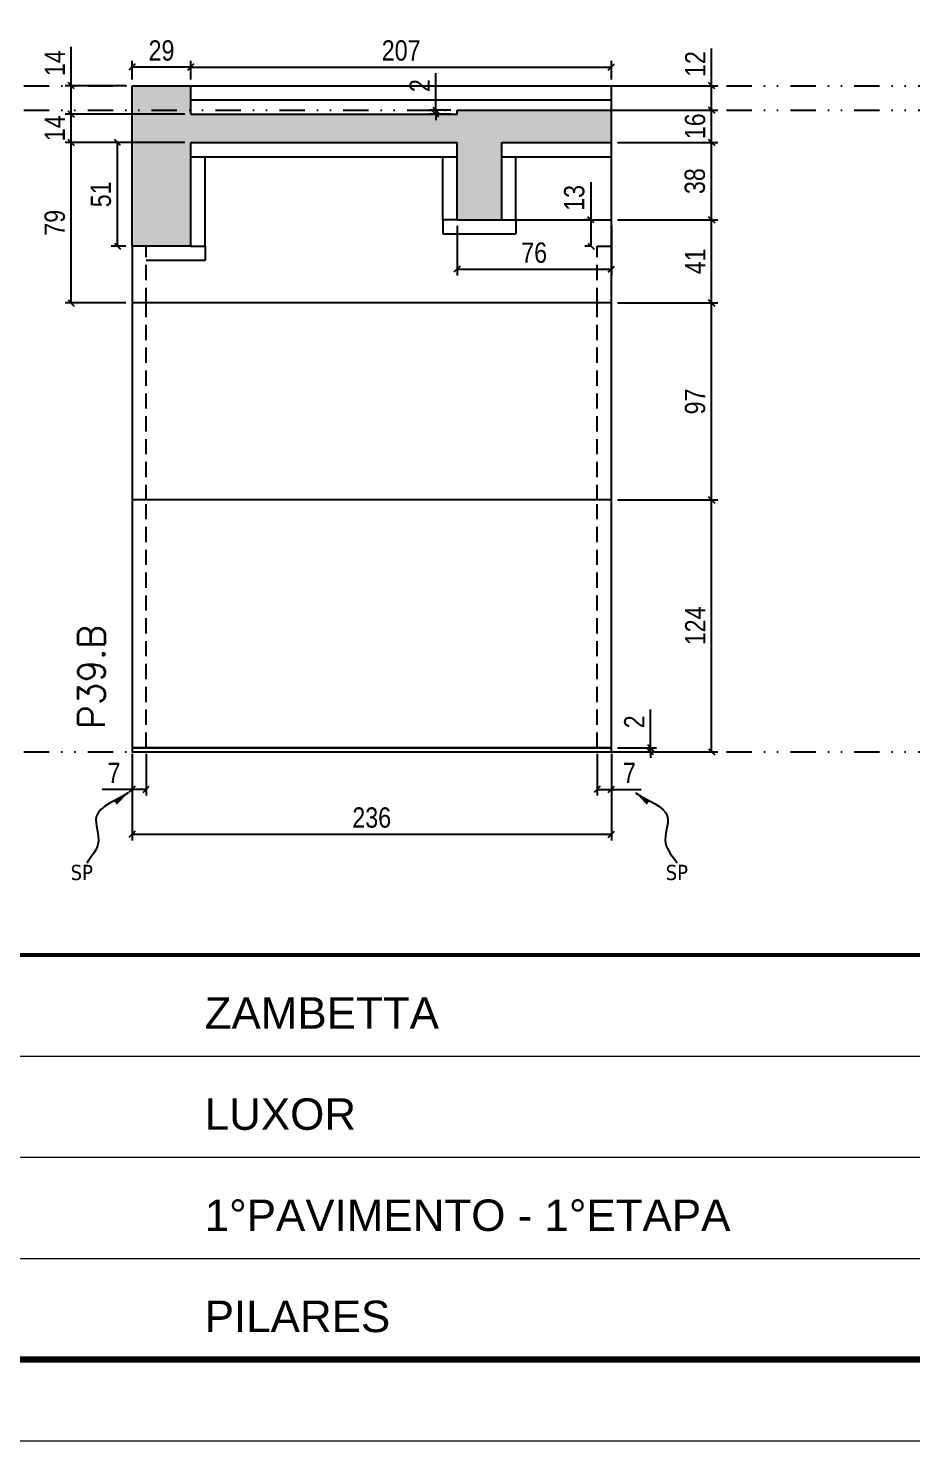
# Model space of a CAD drawing. Extents: x 14400 to 24104, y -21631 to 6985.
# Drawn here: x 16610 to 17045, y -4402 to -3707 of the extents above; entities that cross this region are included whole.
import ezdxf

# ---------------------------------------------------------------- set-up
doc = ezdxf.new("R2010")
doc.units = 0
for name, pattern in [('CONTINUO', [0]), ('DASHED', [0.75, 0.5, -0.25]), ('DIVIDE2', [0.625, 0.25, -0.125, 0, -0.125, 0, -0.125]), ('HIDDEN', [0.375, 0.25, -0.125])]:
    doc.linetypes.add(name, pattern=pattern)
for name, color, linetype in [('COTA', 241, 'Continuous'), ('Nível', 160, 'Continuous'), ('Painéis', 200, 'Continuous'), ('SARR_2.2x7', 40, 'Continuous'), ('texto', 7, 'Continuous')]:
    doc.layers.add(name, color=color, linetype=linetype)
for name, color, linetype, lineweight in [('Folhas', 255, 'Continuous', 9), ('SARRAFO DE PRESSAO', 251, 'DASHED', 9), ('Texto Seção', 7, 'Continuous', 15)]:
    doc.layers.add(name, color=color, linetype=linetype, lineweight=lineweight)
doc.styles.add('ARIAL', font='arial.ttf')
doc.styles.add('COTA TECNICA', font='techl___.ttf', dxfattribs={"height": 10})
doc.styles.add('COTA TECNICA-50', font='techl___.ttf', dxfattribs={"height": 10})
doc.styles.add('REGUA-120', font='ROMANS.shx', dxfattribs={"height": 15})
doc.styles.get("Standard").update_dxf_attribs({"font": 'arial.ttf'})
doc.dimstyles.new('COTA PAINEL-50', dxfattribs={"dimtxt": 10, "dimasz": 3, "dimexe": 3, "dimexo": 3, "dimgap": 3, "dimtad": 1, "dimdec": 1, "dimzin": 12, "dimdsep": 46, "dimtxsty": 'COTA TECNICA-50', "dimblk1": 'OBLIQUE', "dimblk2": 'OBLIQUE', "dimsah": 1, "dimcen": 0.9, "dimclrd": 4, "dimclre": 4, "dimclrt": 240, "dimadec": 1, "dimazin": 3, "dimtfac": 1, "dimtdec": 1, "dimtmove": 0, "dimatfit": 3, "dimfxl": 1, "dimtolj": 1, "dimtzin": 12, "dimarcsym": 0})
doc.dimstyles.new('PAINEL', dxfattribs={"dimtxt": 10, "dimasz": 3, "dimexe": 3, "dimexo": 3, "dimgap": 3, "dimtad": 1, "dimdec": 1, "dimzin": 12, "dimdsep": 46, "dimtxsty": 'COTA TECNICA', "dimblk1": 'OBLIQUE', "dimblk2": 'OBLIQUE', "dimsah": 1, "dimcen": 0.9, "dimclrd": 4, "dimclre": 4, "dimclrt": 240, "dimadec": 1, "dimazin": 3, "dimtfac": 1, "dimtdec": 1, "dimtmove": 0, "dimatfit": 3, "dimfxl": 1, "dimtolj": 1, "dimtzin": 12, "dimarcsym": 0})
doc.dimstyles.get("Standard").update_dxf_attribs({"dimtxt": 0.18, "dimasz": 0.18, "dimexe": 0.18, "dimexo": 0.0625, "dimgap": 0.09, "dimtad": 0, "dimtih": 1, "dimtoh": 1, "dimdec": 4, "dimzin": 0, "dimdsep": 46, "dimtxsty": 'Standard', "dimcen": 0.09, "dimadec": 0, "dimazin": 0, "dimtfac": 1, "dimtdec": 4, "dimtofl": 0, "dimtmove": 0, "dimatfit": 3, "dimfxl": 1, "dimtolj": 1, "dimtzin": 0, "dimarcsym": 0})

# ---------------------------------------------------------------- blocks, each defined once
blk = doc.blocks.new('9999999999')
at = {"color": 30, "linetype": 'CONTINUO'}
for p, q in [((98564.56, 34379.64), (99583.98, 34379.64)), ((98564.56, 34329.83), (99487.98, 34329.83)), ((98564.56, 34280.02), (99487.98, 34280.02))]:
    blk.add_line(p, q, dxfattribs=at)
at = {"color": 30, "linetype": 'CONTINUO', "const_width": 2}
blk.add_lwpolyline([(99583.98, 34230.21), (99583.98, 34414.45, 0.414214), (99568.98, 34429.45), (98228.98, 34429.45, 0.414214), (98213.98, 34414.45), (98213.98, 34245.21, 0.414214), (98228.98, 34230.21), (99583.98, 34230.21)], format="xyb", dxfattribs=at)
at = {"layer": 'Folhas'}
blk.add_lwpolyline([(98138.98, 34190.21), (99623.98, 34190.21), (99623.98, 35240.21), (98138.98, 35240.21)], close=True, dxfattribs=at)
at = {"layer": 'Folhas', "color": 30, "const_width": 3}
blk.add_lwpolyline([(98213.98, 34230.21), (99583.98, 34230.21), (99583.98, 35200.21), (98213.98, 35200.21)], close=True, dxfattribs=at)
at = {"color": 7, "linetype": 'Continuous', "ltscale": 5, "style": 'ARIAL'}
for s, height, p in [('ZAMBETTA', 15.483, (98837.68, 34393.13)), ('LUXOR', 15.483, (98837.68, 34343.32)), ('1°PAVIMENTO - 1°ETAPA', 15.4829, (98837.68, 34293.51)), ('PILARES', 15.483, (98837.68, 34243.7))]:
    blk.add_text(s, height=height, dxfattribs=at).set_placement(p)
blk = doc.blocks.new('_Oblique')
at = {"color": 0, "linetype": 'ByBlock', "lineweight": -2}
blk.add_line((-0.5, -0.5), (0.5, 0.5), dxfattribs=at)
blk = doc.blocks.new('*D1965')
at = {"layer": 'COTA', "color": 4, "lineweight": -2, "transparency": 16777216}
for p, q in [((16661.39, -4064.17), (16661.39, -4106.84)), ((16897.39, -4064.17), (16897.39, -4106.84)), ((16897.39, -4103.84), (16661.39, -4103.84))]:
    blk.add_line(p, q, dxfattribs=at)
at = {"layer": 'Defpoints', "color": 0, "transparency": 16777216}
for p in [(16661.39, -4061.17), (16897.39, -4061.17), (16661.39, -4103.84)]:
    blk.add_point(p, dxfattribs=at)
at = {"layer": 'COTA', "color": 4, "lineweight": -2, "transparency": 16777216, "xscale": 3, "yscale": 3, "zscale": 3, "rotation": 180}
blk.add_blockref('_Oblique', (16661.39, -4103.84), dxfattribs=at)
at = {"layer": 'COTA', "color": 4, "lineweight": -2, "transparency": 16777216, "xscale": 3, "yscale": 3, "zscale": 3}
blk.add_blockref('_Oblique', (16897.39, -4103.84), dxfattribs=at)
at = {"layer": 'COTA', "color": 240, "transparency": 16777216, "insert": (16779.39, -4095.62), "char_height": 10, "attachment_point": 5, "style": 'COTA TECNICA'}
blk.add_mtext('\\A1;236', dxfattribs=at)
blk = doc.blocks.new('*D1966')
at = {"layer": 'COTA', "color": 4, "lineweight": -2, "transparency": 16777216}
for p, q in [((16890.39, -4064.17), (16890.39, -4084.68)), ((16897.39, -4066.17), (16897.39, -4084.68)), ((16890.39, -4081.68), (16897.39, -4081.68)), ((16897.39, -4081.68), (16912.12, -4081.68))]:
    blk.add_line(p, q, dxfattribs=at)
at = {"layer": 'Defpoints', "color": 0, "transparency": 16777216}
for p in [(16890.39, -4061.17), (16897.39, -4063.17), (16897.39, -4081.68)]:
    blk.add_point(p, dxfattribs=at)
at = {"layer": 'COTA', "color": 4, "lineweight": -2, "transparency": 16777216, "xscale": 3, "yscale": 3, "zscale": 3, "rotation": 180}
blk.add_blockref('_Oblique', (16890.39, -4081.68), dxfattribs=at)
at = {"layer": 'COTA', "color": 4, "lineweight": -2, "transparency": 16777216, "xscale": 3, "yscale": 3, "zscale": 3}
blk.add_blockref('_Oblique', (16897.39, -4081.68), dxfattribs=at)
at = {"layer": 'COTA', "color": 240, "transparency": 16777216, "insert": (16906.26, -4073.6), "char_height": 10, "attachment_point": 5, "style": 'COTA TECNICA-50'}
blk.add_mtext('\\A1;7', dxfattribs=at)
blk = doc.blocks.new('*D1967')
at = {"layer": 'COTA', "color": 4, "lineweight": -2, "transparency": 16777216}
for p, q in [((16661.39, -4066.17), (16661.39, -4084.68)), ((16668.39, -4064.17), (16668.39, -4084.68)), ((16661.39, -4081.68), (16646.66, -4081.68)), ((16668.39, -4081.68), (16661.39, -4081.68))]:
    blk.add_line(p, q, dxfattribs=at)
at = {"layer": 'Defpoints', "color": 0, "transparency": 16777216}
for p in [(16668.39, -4061.17), (16661.39, -4063.17), (16661.39, -4081.68)]:
    blk.add_point(p, dxfattribs=at)
at = {"layer": 'COTA', "color": 4, "lineweight": -2, "transparency": 16777216, "xscale": 3, "yscale": 3, "zscale": 3, "rotation": 180}
blk.add_blockref('_Oblique', (16661.39, -4081.68), dxfattribs=at)
at = {"layer": 'COTA', "color": 4, "lineweight": -2, "transparency": 16777216, "xscale": 3, "yscale": 3, "zscale": 3}
blk.add_blockref('_Oblique', (16668.39, -4081.68), dxfattribs=at)
at = {"layer": 'COTA', "color": 240, "transparency": 16777216, "insert": (16652.53, -4073.6), "char_height": 10, "attachment_point": 5, "style": 'COTA TECNICA-50'}
blk.add_mtext('\\A1;7', dxfattribs=at)
blk = doc.blocks.new('*D1991')
at = {"layer": 'COTA', "color": 4, "linetype": 'ByBlock', "lineweight": -2, "transparency": 16777216}
for p, q in [((16900.39, -3939.17), (16949.76, -3939.17)), ((16946.76, -4063.17), (16946.76, -3939.17)), ((16900.39, -4063.17), (16949.76, -4063.17))]:
    blk.add_line(p, q, dxfattribs=at)
at = {"layer": 'Defpoints', "color": 0, "linetype": 'ByBlock', "transparency": 16777216}
for p in [(16897.39, -3939.17), (16946.76, -3939.17), (16897.39, -4063.17)]:
    blk.add_point(p, dxfattribs=at)
at = {"layer": 'COTA', "color": 4, "linetype": 'ByBlock', "lineweight": -2, "transparency": 16777216, "xscale": 3, "yscale": 3, "zscale": 3}
for p, rotation in [((16946.76, -3939.17), 90), ((16946.76, -4063.17), 270)]:
    blk.add_blockref('_Oblique', p, dxfattribs=dict(at, rotation=rotation))
at = {"layer": 'COTA', "color": 240, "linetype": 'ByBlock', "transparency": 16777216, "insert": (16938.69, -4001.17), "char_height": 10, "attachment_point": 5, "rotation": 90, "style": 'COTA TECNICA'}
blk.add_mtext('\\A1;124', dxfattribs=at)
blk = doc.blocks.new('*D1968')
at = {"layer": 'COTA', "color": 4, "lineweight": -2, "transparency": 16777216}
for p, q in [((16916.65, -4061.17), (16916.65, -4042.36)), ((16900.39, -4061.17), (16919.65, -4061.17)), ((16916.65, -4063.17), (16916.65, -4061.17)), ((16900.39, -4063.17), (16919.65, -4063.17)), ((16916.65, -4063.17), (16916.65, -4066.17))]:
    blk.add_line(p, q, dxfattribs=at)
at = {"layer": 'Defpoints', "color": 0, "transparency": 16777216}
for p in [(16897.39, -4061.17), (16897.39, -4063.17), (16916.65, -4063.17)]:
    blk.add_point(p, dxfattribs=at)
at = {"layer": 'COTA', "color": 4, "lineweight": -2, "transparency": 16777216, "xscale": 3, "yscale": 3, "zscale": 3}
for p, rotation in [((16916.65, -4061.17), 270), ((16916.65, -4063.17), 90)]:
    blk.add_blockref('_Oblique', p, dxfattribs=dict(at, rotation=rotation))
at = {"layer": 'COTA', "color": 240, "transparency": 16777216, "insert": (16908.65, -4048.42), "char_height": 10, "attachment_point": 5, "rotation": 90, "style": 'COTA TECNICA-50'}
blk.add_mtext('\\A1;2', dxfattribs=at)
blk = doc.blocks.new('*D1992')
at = {"layer": 'COTA', "color": 4, "linetype": 'ByBlock', "lineweight": -2, "transparency": 16777216}
for p, q in [((16900.39, -3939.17), (16949.76, -3939.17)), ((16946.76, -4063.17), (16946.76, -3939.17)), ((16900.39, -4063.17), (16949.76, -4063.17))]:
    blk.add_line(p, q, dxfattribs=at)
at = {"layer": 'Defpoints', "color": 0, "linetype": 'ByBlock', "transparency": 16777216}
for p in [(16897.39, -3939.17), (16946.76, -3939.17), (16897.39, -4063.17)]:
    blk.add_point(p, dxfattribs=at)
at = {"layer": 'COTA', "color": 4, "linetype": 'ByBlock', "lineweight": -2, "transparency": 16777216, "xscale": 3, "yscale": 3, "zscale": 3}
for p, rotation in [((16946.76, -3939.17), 90), ((16946.76, -4063.17), 270)]:
    blk.add_blockref('_Oblique', p, dxfattribs=dict(at, rotation=rotation))
at = {"layer": 'COTA', "color": 240, "linetype": 'ByBlock', "transparency": 16777216, "insert": (16938.69, -4001.17), "char_height": 10, "attachment_point": 5, "rotation": 90, "style": 'COTA TECNICA'}
blk.add_mtext('\\A1;124', dxfattribs=at)
blk = doc.blocks.new('*D1993')
at = {"layer": 'COTA', "color": 4, "lineweight": -2, "transparency": 16777216}
for p, q in [((16900.39, -3842.17), (16949.76, -3842.17)), ((16946.76, -3939.17), (16946.76, -3842.17)), ((16900.39, -3939.17), (16949.76, -3939.17))]:
    blk.add_line(p, q, dxfattribs=at)
at = {"layer": 'Defpoints', "color": 0, "transparency": 16777216}
for p in [(16897.39, -3842.17), (16946.76, -3842.17), (16897.39, -3939.17)]:
    blk.add_point(p, dxfattribs=at)
at = {"layer": 'COTA', "color": 4, "lineweight": -2, "transparency": 16777216, "xscale": 3, "yscale": 3, "zscale": 3}
for p, rotation in [((16946.76, -3842.17), 90), ((16946.76, -3939.17), 270)]:
    blk.add_blockref('_Oblique', p, dxfattribs=dict(at, rotation=rotation))
at = {"layer": 'COTA', "color": 240, "transparency": 16777216, "insert": (16938.66, -3890.67), "char_height": 10, "attachment_point": 5, "rotation": 90, "style": 'COTA TECNICA'}
blk.add_mtext('\\A1;97', dxfattribs=at)
blk = doc.blocks.new('*D1994')
at = {"layer": 'COTA', "color": 4, "lineweight": -2, "transparency": 16777216}
for p, q in [((16821.39, -3804.17), (16821.39, -3828.56)), ((16897.39, -3804.17), (16897.39, -3828.56)), ((16821.39, -3825.56), (16897.39, -3825.56))]:
    blk.add_line(p, q, dxfattribs=at)
at = {"layer": 'Defpoints', "color": 0, "transparency": 16777216}
for p in [(16821.39, -3801.17), (16897.39, -3801.17), (16897.39, -3825.56)]:
    blk.add_point(p, dxfattribs=at)
at = {"layer": 'COTA', "color": 4, "lineweight": -2, "transparency": 16777216, "xscale": 3, "yscale": 3, "zscale": 3, "rotation": 180}
blk.add_blockref('_Oblique', (16821.39, -3825.56), dxfattribs=at)
at = {"layer": 'COTA', "color": 4, "lineweight": -2, "transparency": 16777216, "xscale": 3, "yscale": 3, "zscale": 3}
blk.add_blockref('_Oblique', (16897.39, -3825.56), dxfattribs=at)
at = {"layer": 'COTA', "color": 240, "transparency": 16777216, "insert": (16859.39, -3817.46), "char_height": 10, "attachment_point": 5, "style": 'COTA TECNICA'}
blk.add_mtext('\\A1;76', dxfattribs=at)
blk = doc.blocks.new('*D1995')
at = {"layer": 'COTA', "color": 4, "lineweight": -2, "transparency": 16777216}
for p, q in [((16661.39, -3732.17), (16661.39, -3722.98)), ((16690.39, -3725.98), (16661.39, -3725.98)), ((16690.39, -3732.17), (16690.39, -3722.98))]:
    blk.add_line(p, q, dxfattribs=at)
at = {"layer": 'Defpoints', "color": 0, "transparency": 16777216}
for p in [(16661.39, -3725.98), (16661.39, -3735.17), (16690.39, -3735.17)]:
    blk.add_point(p, dxfattribs=at)
at = {"layer": 'COTA', "color": 4, "lineweight": -2, "transparency": 16777216, "xscale": 3, "yscale": 3, "zscale": 3, "rotation": 180}
blk.add_blockref('_Oblique', (16661.39, -3725.98), dxfattribs=at)
at = {"layer": 'COTA', "color": 4, "lineweight": -2, "transparency": 16777216, "xscale": 3, "yscale": 3, "zscale": 3}
blk.add_blockref('_Oblique', (16690.39, -3725.98), dxfattribs=at)
at = {"layer": 'COTA', "color": 240, "transparency": 16777216, "insert": (16675.89, -3717.89), "char_height": 10, "attachment_point": 5, "style": 'COTA TECNICA'}
blk.add_mtext('\\A1;29', dxfattribs=at)
blk = doc.blocks.new('*D1996')
at = {"layer": 'COTA', "color": 4, "lineweight": -2, "transparency": 16777216}
for p, q in [((16690.39, -3732.17), (16690.39, -3722.98)), ((16690.39, -3725.98), (16897.39, -3725.98)), ((16897.39, -3732.17), (16897.39, -3722.98))]:
    blk.add_line(p, q, dxfattribs=at)
at = {"layer": 'Defpoints', "color": 0, "transparency": 16777216}
for p in [(16897.39, -3725.98), (16690.39, -3735.17), (16897.39, -3735.17)]:
    blk.add_point(p, dxfattribs=at)
at = {"layer": 'COTA', "color": 4, "lineweight": -2, "transparency": 16777216, "xscale": 3, "yscale": 3, "zscale": 3, "rotation": 180}
blk.add_blockref('_Oblique', (16690.39, -3725.98), dxfattribs=at)
at = {"layer": 'COTA', "color": 4, "lineweight": -2, "transparency": 16777216, "xscale": 3, "yscale": 3, "zscale": 3}
blk.add_blockref('_Oblique', (16897.39, -3725.98), dxfattribs=at)
at = {"layer": 'COTA', "color": 240, "transparency": 16777216, "insert": (16793.89, -3717.88), "char_height": 10, "attachment_point": 5, "style": 'COTA TECNICA'}
blk.add_mtext('\\A1;207', dxfattribs=at)
blk = doc.blocks.new('*D1997')
at = {"layer": 'COTA', "color": 4, "lineweight": -2, "transparency": 16777216}
for p, q in [((16900.39, -3747.17), (16949.76, -3747.17)), ((16946.76, -3763.17), (16946.76, -3747.17)), ((16900.39, -3763.17), (16949.76, -3763.17))]:
    blk.add_line(p, q, dxfattribs=at)
at = {"layer": 'Defpoints', "color": 0, "transparency": 16777216}
for p in [(16897.39, -3747.17), (16946.76, -3747.17), (16897.39, -3763.17)]:
    blk.add_point(p, dxfattribs=at)
at = {"layer": 'COTA', "color": 4, "lineweight": -2, "transparency": 16777216, "xscale": 3, "yscale": 3, "zscale": 3}
for p, rotation in [((16946.76, -3747.17), 90), ((16946.76, -3763.17), 270)]:
    blk.add_blockref('_Oblique', p, dxfattribs=dict(at, rotation=rotation))
at = {"layer": 'COTA', "color": 240, "transparency": 16777216, "insert": (16938.66, -3755.17), "char_height": 10, "attachment_point": 5, "rotation": 90, "style": 'COTA TECNICA'}
blk.add_mtext('\\A1;16', dxfattribs=at)
blk = doc.blocks.new('*D1998')
at = {"layer": 'COTA', "color": 4, "lineweight": -2, "transparency": 16777216}
for p, q in [((16900.39, -3763.17), (16949.76, -3763.17)), ((16946.76, -3801.17), (16946.76, -3763.17)), ((16900.39, -3801.17), (16949.76, -3801.17))]:
    blk.add_line(p, q, dxfattribs=at)
at = {"layer": 'Defpoints', "color": 0, "transparency": 16777216}
for p in [(16897.39, -3763.17), (16946.76, -3763.17), (16897.39, -3801.17)]:
    blk.add_point(p, dxfattribs=at)
at = {"layer": 'COTA', "color": 4, "lineweight": -2, "transparency": 16777216, "xscale": 3, "yscale": 3, "zscale": 3}
for p, rotation in [((16946.76, -3763.17), 90), ((16946.76, -3801.17), 270)]:
    blk.add_blockref('_Oblique', p, dxfattribs=dict(at, rotation=rotation))
at = {"layer": 'COTA', "color": 240, "transparency": 16777216, "insert": (16938.52, -3782.17), "char_height": 10, "attachment_point": 5, "rotation": 90, "style": 'COTA TECNICA'}
blk.add_mtext('\\A1;38', dxfattribs=at)
blk = doc.blocks.new('*D1999')
at = {"layer": 'COTA', "color": 4, "lineweight": -2, "transparency": 16777216}
for p, q in [((16946.76, -3735.17), (16946.76, -3716.85)), ((16900.39, -3735.17), (16949.76, -3735.17)), ((16946.76, -3747.17), (16946.76, -3735.17)), ((16900.39, -3747.17), (16949.76, -3747.17))]:
    blk.add_line(p, q, dxfattribs=at)
at = {"layer": 'Defpoints', "color": 0, "transparency": 16777216}
for p in [(16897.39, -3735.17), (16946.76, -3735.17), (16897.39, -3747.17)]:
    blk.add_point(p, dxfattribs=at)
at = {"layer": 'COTA', "color": 4, "lineweight": -2, "transparency": 16777216, "xscale": 3, "yscale": 3, "zscale": 3}
for p, rotation in [((16946.76, -3735.17), 90), ((16946.76, -3747.17), 270)]:
    blk.add_blockref('_Oblique', p, dxfattribs=dict(at, rotation=rotation))
at = {"layer": 'COTA', "color": 240, "transparency": 16777216, "insert": (16938.7, -3724.51), "char_height": 10, "attachment_point": 5, "rotation": 90, "style": 'COTA TECNICA'}
blk.add_mtext('\\A1;12', dxfattribs=at)
blk = doc.blocks.new('*D2000')
at = {"layer": 'COTA', "color": 4, "lineweight": -2, "transparency": 16777216}
for p, q in [((16810.99, -3747.17), (16810.99, -3729.05)), ((16818.39, -3747.17), (16807.99, -3747.17)), ((16810.99, -3749.17), (16810.99, -3747.17)), ((16818.39, -3749.17), (16807.99, -3749.17)), ((16810.99, -3749.17), (16810.99, -3752.17))]:
    blk.add_line(p, q, dxfattribs=at)
at = {"layer": 'Defpoints', "color": 0, "transparency": 16777216}
for p in [(16810.99, -3747.17), (16821.39, -3747.17), (16821.39, -3749.17)]:
    blk.add_point(p, dxfattribs=at)
at = {"layer": 'COTA', "color": 4, "lineweight": -2, "transparency": 16777216, "xscale": 3, "yscale": 3, "zscale": 3}
for p, rotation in [((16810.99, -3747.17), 270), ((16810.99, -3749.17), 90)]:
    blk.add_blockref('_Oblique', p, dxfattribs=dict(at, rotation=rotation))
at = {"layer": 'COTA', "color": 240, "transparency": 16777216, "insert": (16802.99, -3735.11), "char_height": 10, "attachment_point": 5, "rotation": 90, "style": 'COTA TECNICA'}
blk.add_mtext('\\A1;2', dxfattribs=at)
blk = doc.blocks.new('*D2590')
at = {"layer": 'COTA', "color": 4, "lineweight": -2, "transparency": 16777216}
for p, q in [((16900.39, -3801.17), (16949.76, -3801.17)), ((16946.76, -3842.17), (16946.76, -3801.17)), ((16900.39, -3842.17), (16949.76, -3842.17))]:
    blk.add_line(p, q, dxfattribs=at)
at = {"layer": 'Defpoints', "color": 0, "transparency": 16777216}
for p in [(16897.39, -3801.17), (16946.76, -3801.17), (16897.39, -3842.17)]:
    blk.add_point(p, dxfattribs=at)
at = {"layer": 'COTA', "color": 4, "lineweight": -2, "transparency": 16777216, "xscale": 3, "yscale": 3, "zscale": 3}
for p, rotation in [((16946.76, -3801.17), 90), ((16946.76, -3842.17), 270)]:
    blk.add_blockref('_Oblique', p, dxfattribs=dict(at, rotation=rotation))
at = {"layer": 'COTA', "color": 240, "transparency": 16777216, "insert": (16938.69, -3821.67), "char_height": 10, "attachment_point": 5, "rotation": 90, "style": 'COTA TECNICA'}
blk.add_mtext('\\A1;41', dxfattribs=at)
blk = doc.blocks.new('*D2591')
at = {"layer": 'COTA', "color": 4, "lineweight": -2, "transparency": 16777216}
for p, q in [((16687.39, -3763.17), (16651.18, -3763.17)), ((16654.18, -3814.17), (16654.18, -3763.17)), ((16658.39, -3814.17), (16651.18, -3814.17))]:
    blk.add_line(p, q, dxfattribs=at)
at = {"layer": 'Defpoints', "color": 0, "transparency": 16777216}
for p in [(16654.18, -3763.17), (16690.39, -3763.17), (16661.39, -3814.17)]:
    blk.add_point(p, dxfattribs=at)
at = {"layer": 'COTA', "color": 4, "lineweight": -2, "transparency": 16777216, "xscale": 3, "yscale": 3, "zscale": 3}
for p, rotation in [((16654.18, -3763.17), 90), ((16654.18, -3814.17), 270)]:
    blk.add_blockref('_Oblique', p, dxfattribs=dict(at, rotation=rotation))
at = {"layer": 'COTA', "color": 240, "transparency": 16777216, "insert": (16646.07, -3788.67), "char_height": 10, "attachment_point": 5, "rotation": 90, "style": 'COTA TECNICA'}
blk.add_mtext('\\A1;51', dxfattribs=at)
blk = doc.blocks.new('*D2592')
at = {"layer": 'COTA', "color": 4, "lineweight": -2, "transparency": 16777216}
for p, q in [((16687.39, -3749.17), (16628.47, -3749.17)), ((16631.47, -3763.17), (16631.47, -3749.17)), ((16687.39, -3763.17), (16628.47, -3763.17))]:
    blk.add_line(p, q, dxfattribs=at)
at = {"layer": 'Defpoints', "color": 0, "transparency": 16777216}
for p in [(16631.47, -3749.17), (16690.39, -3749.17), (16690.39, -3763.17)]:
    blk.add_point(p, dxfattribs=at)
at = {"layer": 'COTA', "color": 4, "lineweight": -2, "transparency": 16777216, "xscale": 3, "yscale": 3, "zscale": 3}
for p, rotation in [((16631.47, -3749.17), 90), ((16631.47, -3763.17), 270)]:
    blk.add_blockref('_Oblique', p, dxfattribs=dict(at, rotation=rotation))
at = {"layer": 'COTA', "color": 240, "transparency": 16777216, "insert": (16623.39, -3756.17), "char_height": 10, "attachment_point": 5, "rotation": 90, "style": 'COTA TECNICA'}
blk.add_mtext('\\A1;14', dxfattribs=at)
blk = doc.blocks.new('*D2593')
at = {"layer": 'COTA', "color": 4, "lineweight": -2, "transparency": 16777216}
for p, q in [((16631.47, -3735.17), (16631.47, -3716.05)), ((16658.39, -3735.17), (16628.47, -3735.17)), ((16631.47, -3749.17), (16631.47, -3735.17)), ((16687.39, -3749.17), (16628.47, -3749.17))]:
    blk.add_line(p, q, dxfattribs=at)
at = {"layer": 'Defpoints', "color": 0, "transparency": 16777216}
for p in [(16631.47, -3735.17), (16661.39, -3735.17), (16690.39, -3749.17)]:
    blk.add_point(p, dxfattribs=at)
at = {"layer": 'COTA', "color": 4, "lineweight": -2, "transparency": 16777216, "xscale": 3, "yscale": 3, "zscale": 3}
for p, rotation in [((16631.47, -3735.17), 90), ((16631.47, -3749.17), 270)]:
    blk.add_blockref('_Oblique', p, dxfattribs=dict(at, rotation=rotation))
at = {"layer": 'COTA', "color": 240, "transparency": 16777216, "insert": (16623.39, -3724.11), "char_height": 10, "attachment_point": 5, "rotation": 90, "style": 'COTA TECNICA'}
blk.add_mtext('\\A1;14', dxfattribs=at)
blk = doc.blocks.new('*D2594')
at = {"layer": 'COTA', "color": 4, "lineweight": -2, "transparency": 16777216}
for p, q in [((16887.37, -3801.17), (16887.37, -3782.65)), ((16887.39, -3801.17), (16884.37, -3801.17)), ((16887.37, -3814.17), (16887.37, -3801.17)), ((16887.39, -3814.17), (16884.37, -3814.17))]:
    blk.add_line(p, q, dxfattribs=at)
at = {"layer": 'Defpoints', "color": 0, "transparency": 16777216}
for p in [(16887.37, -3801.17), (16890.39, -3801.17), (16890.39, -3814.17)]:
    blk.add_point(p, dxfattribs=at)
at = {"layer": 'COTA', "color": 4, "lineweight": -2, "transparency": 16777216, "xscale": 3, "yscale": 3, "zscale": 3}
for p, rotation in [((16887.37, -3801.17), 90), ((16887.37, -3814.17), 270)]:
    blk.add_blockref('_Oblique', p, dxfattribs=dict(at, rotation=rotation))
at = {"layer": 'COTA', "color": 240, "transparency": 16777216, "insert": (16879.15, -3790.41), "char_height": 10, "attachment_point": 5, "rotation": 90, "style": 'COTA TECNICA'}
blk.add_mtext('\\A1;13', dxfattribs=at)
blk = doc.blocks.new('*D2595')
at = {"layer": 'COTA', "color": 4, "lineweight": -2, "transparency": 16777216}
for p, q in [((16687.39, -3763.17), (16628.47, -3763.17)), ((16631.47, -3842.17), (16631.47, -3763.17)), ((16658.39, -3842.17), (16628.47, -3842.17))]:
    blk.add_line(p, q, dxfattribs=at)
at = {"layer": 'Defpoints', "color": 0, "transparency": 16777216}
for p in [(16631.47, -3763.17), (16690.39, -3763.17), (16661.39, -3842.17)]:
    blk.add_point(p, dxfattribs=at)
at = {"layer": 'COTA', "color": 4, "lineweight": -2, "transparency": 16777216, "xscale": 3, "yscale": 3, "zscale": 3}
for p, rotation in [((16631.47, -3763.17), 90), ((16631.47, -3842.17), 270)]:
    blk.add_blockref('_Oblique', p, dxfattribs=dict(at, rotation=rotation))
at = {"layer": 'COTA', "color": 240, "transparency": 16777216, "insert": (16623.36, -3802.67), "char_height": 10, "attachment_point": 5, "rotation": 90, "style": 'COTA TECNICA'}
blk.add_mtext('\\A1;79', dxfattribs=at)

msp = doc.modelspace()

# ---------------------------------------------------------------- hatches: boundary and pattern name
at = {"layer": 'COTA'}
h = msp.add_hatch(dxfattribs=at)
h.set_pattern_fill('AR-CONC', color=256, scale=0.03)
h.set_pattern_definition([(50, (-3183.5, -8040.0258), (5.4655401, -0.4781726), [0.5715, -6.2865]), (355, (-3183.5, -8040.026), (-1.0573026, 5.7317054), [0.4572, -5.0292175]), (100.451445, (-3183.0445, -8040.0656), (4.4082374, 5.2535326), [0.4857003, -5.3427073]), (46.1842, (-3183.5, -8038.502), (8.1323712, -1.2612698), [0.85725, -9.42975]), (96.635558, (-3182.822, -8038.607), (7.122124, 7.4227837), [0.7285507, -8.0140682]), (351.18415, (-3183.5, -8038.502), (7.122124, 7.4227837), [0.685799, -7.543792]), (21, (-3182.738, -8038.8828), (4.5484317, -3.0679559), [0.5715, -6.2865]), (326, (-3182.738, -8038.883), (1.8540609, 5.525639), [0.4572, -5.0292]), (71.451445, (-3182.359, -8039.1384), (6.4024926, 2.457683), [0.4857003, -5.3426981]), (37.5, (-3183.5, -8040.0258), (0.0926581, 2.53665117), [0, -4.96824, 0, -5.1054, 0, -5.04825]), (7.5, (-3183.5, -8040.0258), (2.00458988, 3.00541724), [0, -2.91084, 0, -4.85394, 0, -1.92405]), (327.5, (-3185.1993, -8040.0258), (4.06771786, -0.17186232), [0, -1.905, 0, -5.9436, 0, -7.8867]), (317.5, (-3185.9613, -8040.0258), (4.44387544, 0.76279473), [0, -2.4765, 0, -3.94716, 0, -5.6007])])
h.paths.add_polyline_path([(16661.39, -3747.17), (16690.39, -3747.17), (16690.39, -3749.17), (16821.39, -3749.17), (16821.39, -3747.17), (16897.39, -3747.17), (16897.39, -3763.17), (16843.39, -3763.17), (16843.39, -3801.17), (16821.39, -3801.17), (16821.39, -3763.17), (16690.39, -3763.17), (16690.39, -3814.17), (16661.39, -3814.17)])
h.paths.add_polyline_path([(16661.39, -3735.17), (16690.39, -3735.17), (16690.39, -3747.17), (16661.39, -3747.17)])

# ---------------------------------------------------------------- linework, layer by layer
for p, q in [((16661.39, -3814.17), (16661.39, -3735.17)), ((16661.39, -3735.17), (16690.39, -3735.17)), ((16897.39, -3763.17), (16897.39, -3747.17)), ((16821.39, -3801.17), (16814.39, -3801.17)), ((16814.39, -3801.17), (16814.39, -3808.17)), ((16850.39, -3801.17), (16850.39, -3808.17)), ((16690.39, -3814.17), (16697.39, -3814.17)), ((16697.39, -3814.17), (16697.39, -3821.17)), ((16890.39, -3814.17), (16897.39, -3814.17))]:
    msp.add_line(p, q, dxfattribs=at)
at = {"layer": 'Nível', "color": 4, "linetype": 'DIVIDE2', "ltscale": 50}
for p, q in [((16073.47, -3735.17), (17443.47, -3735.17)), ((16073.47, -3747.17), (17443.47, -3747.17)), ((16073.47, -4063.17), (17443.47, -4063.17)), ((16073.47, -4063.17), (17443.47, -4063.17))]:
    msp.add_line(p, q, dxfattribs=at)
at = {"layer": 'Painéis'}
for p, q in [((16690.39, -3735.17), (16897.39, -3735.17)), ((16690.39, -3749.17), (16690.39, -3735.17)), ((16897.39, -3747.17), (16897.39, -3735.17)), ((16821.39, -3749.17), (16821.39, -3747.17)), ((16821.39, -3747.17), (16897.39, -3747.17)), ((16690.39, -3749.17), (16821.39, -3749.17)), ((16690.39, -3763.17), (16821.39, -3763.17)), ((16690.39, -3814.17), (16690.39, -3763.17)), ((16821.39, -3801.17), (16821.39, -3763.17)), ((16843.39, -3801.17), (16843.39, -3763.17)), ((16843.39, -3763.17), (16897.39, -3763.17)), ((16897.39, -4061.17), (16897.39, -3763.17)), ((16821.39, -3801.17), (16897.39, -3801.17)), ((16661.39, -3814.17), (16661.39, -4061.17)), ((16690.39, -3814.17), (16661.39, -3814.17)), ((16897.39, -3842.17), (16661.39, -3842.17)), ((16897.39, -3939.17), (16661.39, -3939.17)), ((16661.39, -4061.17), (16897.39, -4061.17))]:
    msp.add_line(p, q, dxfattribs=at)
msp.add_lwpolyline([(16897.39, -4061.17), (16661.39, -4061.17), (16661.39, -4063.17), (16897.39, -4063.17)], close=True, dxfattribs=at)
at = {"layer": 'SARR_2.2x7'}
for p, q in [((16690.39, -3742.17), (16897.39, -3742.17)), ((16690.39, -3770.17), (16821.39, -3770.17)), ((16697.39, -3814.17), (16697.39, -3770.17)), ((16814.39, -3801.17), (16814.39, -3770.17)), ((16843.39, -3770.17), (16897.39, -3770.17)), ((16850.39, -3801.17), (16850.39, -3770.17)), ((16814.39, -3808.17), (16850.39, -3808.17)), ((16697.39, -3821.17), (16668.39, -3821.17))]:
    msp.add_line(p, q, dxfattribs=at)
at = {"layer": 'SARR_2.2x7', "linetype": 'HIDDEN', "ltscale": 30}
for p, q in [((16668.39, -3842.17), (16668.39, -3814.17)), ((16890.39, -3842.17), (16890.39, -3814.17)), ((16668.39, -3939.17), (16668.39, -3842.17)), ((16890.39, -3939.17), (16890.39, -3842.17)), ((16668.39, -4061.17), (16668.39, -3939.17)), ((16890.39, -4061.17), (16890.39, -3939.17))]:
    msp.add_line(p, q, dxfattribs=at)

# ---------------------------------------------------------------- block references
at = {"layer": 'SARRAFO DE PRESSAO', "color": 6, "linetype": 'ByBlock'}
msp.add_blockref('9999999999', (-82140.51, -38592.65), dxfattribs=at)

# ---------------------------------------------------------------- texts
at = {"layer": 'texto', "color": 0, "char_height": 7.5, "attachment_point": 5}
for insert in [(16636.62, -4122.66), (16929.64, -4122.66)]:
    msp.add_mtext('{\\fTahoma|b0|i0|c0|p34;\\C4;SP}', dxfattribs=dict(at, insert=insert))
at = {"layer": 'Texto Seção', "insert": (16647.92, -4051.91), "char_height": 13, "width": 285.3299, "attachment_point": 7, "rotation": 90, "style": 'REGUA-120'}
msp.add_mtext('\\pt26;P39.B', dxfattribs=at)

# ---------------------------------------------------------------- dimensions: what is measured, and where the dimension line sits
at = {"layer": 'COTA'}
for base, p1, p2, angle, dimstyle, picture, middle in [((16661.39, -3725.98), (16690.39, -3735.17), (16661.39, -3735.17), 0, 'PAINEL', '*D1995', (16675.89, -3717.89)), ((16897.39, -3725.98), (16690.39, -3735.17), (16897.39, -3735.17), 0, 'PAINEL', '*D1996', (16793.89, -3717.88)), ((16631.47, -3735.17), (16690.39, -3749.17), (16661.39, -3735.17), 90, 'PAINEL', '*D2593', (16623.39, -3724.11)), ((16946.76, -3735.17), (16897.39, -3747.17), (16897.39, -3735.17), 90, 'PAINEL', '*D1999', (16938.7, -3724.51)), ((16810.99, -3747.17), (16821.39, -3749.17), (16821.39, -3747.17), 90, 'PAINEL', '*D2000', (16802.99, -3735.11)), ((16631.47, -3763.17), (16661.39, -3842.17), (16690.39, -3763.17), 90, 'PAINEL', '*D2595', (16623.36, -3802.67)), ((16654.18, -3763.17), (16661.39, -3814.17), (16690.39, -3763.17), 90, 'PAINEL', '*D2591', (16646.07, -3788.67)), ((16946.76, -3763.17), (16897.39, -3801.17), (16897.39, -3763.17), 90, 'PAINEL', '*D1998', (16938.52, -3782.17)), ((16887.37, -3801.17), (16890.39, -3814.17), (16890.39, -3801.17), 90, 'PAINEL', '*D2594', (16879.15, -3790.41)), ((16897.39, -3825.56), (16821.39, -3801.17), (16897.39, -3801.17), 0, 'PAINEL', '*D1994', (16859.39, -3817.46)), ((16946.76, -3801.17), (16897.39, -3842.17), (16897.39, -3801.17), 90, 'PAINEL', '*D2590', (16938.69, -3821.67)), ((16946.76, -3842.17), (16897.39, -3939.17), (16897.39, -3842.17), 90, 'PAINEL', '*D1993', (16938.66, -3890.67)), ((16661.39, -4081.68), (16668.39, -4061.17), (16661.39, -4063.17), 180, 'COTA PAINEL-50', '*D1967', (16652.53, -4073.6))]:
    dim = msp.add_linear_dim(base=base, p1=p1, p2=p2, angle=angle, dimstyle=dimstyle, dxfattribs=at)
    dim.commit()
    dim.dimension.update_dxf_attribs({"geometry": picture, "text_midpoint": middle})
dim = msp.add_linear_dim(base=(16631.47, -3749.17), p1=(16690.39, -3763.17), p2=(16690.39, -3749.17), angle=90, dimstyle='PAINEL', override={"dimtmove": 1}, dxfattribs=at)
dim.commit()
dim.dimension.update_dxf_attribs({"geometry": '*D2592', "text_midpoint": (16631.47, -3756.17), "dimtype": 160})
for base, p1, p2, dimstyle, picture, middle in [((16946.76, -3747.17), (16897.39, -3763.17), (16897.39, -3747.17), 'PAINEL', '*D1997', (16946.76, -3755.17)), ((16916.65, -4063.17), (16897.39, -4061.17), (16897.39, -4063.17), 'COTA PAINEL-50', '*D1968', (16916.65, -4048.42))]:
    dim = msp.add_linear_dim(base=base, p1=p1, p2=p2, angle=90, dimstyle=dimstyle, dxfattribs=at)
    dim.commit()
    dim.dimension.update_dxf_attribs({"geometry": picture, "text_midpoint": middle, "dimtype": 160})
at = {"layer": 'COTA', "linetype": 'ByBlock'}
for picture in ['*D1991', '*D1992']:
    dim = msp.add_aligned_dim(p1=(16897.39, -4063.17), p2=(16897.39, -3939.17), distance=-49.37, dimstyle='PAINEL', dxfattribs=at)
    dim.commit()
    dim.dimension.update_dxf_attribs({"geometry": picture, "text_midpoint": (16938.69, -4001.17)})
at = {"layer": 'COTA'}
dim = msp.add_linear_dim(base=(16661.39, -4103.84), p1=(16897.39, -4061.17), p2=(16661.39, -4061.17), angle=180, dimstyle='PAINEL', override={"dimarcsym": 2}, dxfattribs=at)
dim.commit()
dim.dimension.update_dxf_attribs({"geometry": '*D1965', "text_midpoint": (16779.39, -4095.62)})
dim = msp.add_linear_dim(base=(16897.39, -4081.68), p1=(16890.39, -4061.17), p2=(16897.39, -4063.17), dimstyle='COTA PAINEL-50', dxfattribs=at)
dim.commit()
dim.dimension.update_dxf_attribs({"geometry": '*D1966', "text_midpoint": (16906.26, -4073.6)})

# ---------------------------------------------------------------- leaders
at = {"layer": 'COTA', "path_type": 1}
for points in [[(16659.56, -4083.35), (16643.78, -4095.18), (16644.7, -4108.19), (16639.15, -4117.97)], [(16909.22, -4083.35), (16925.01, -4095.18), (16924.08, -4108.19), (16929.63, -4117.97)]]:
    msp.add_leader(points, dimstyle='Standard', override={"dimasz": 8}, dxfattribs=at)

doc.saveas('drawing.dxf')
